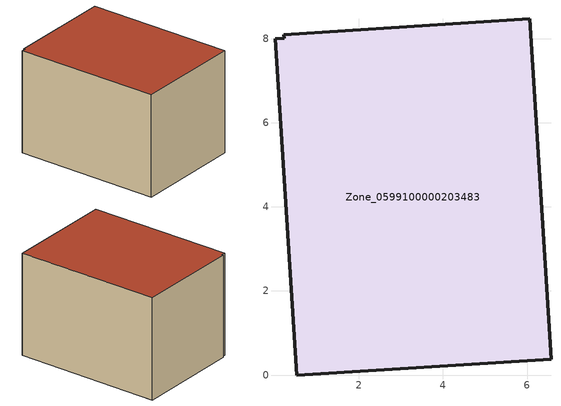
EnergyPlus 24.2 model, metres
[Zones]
Zone_0599100000203483
 floor ground (C_G): 0.01,8 0.23,8.01 0.22,8.1 6.07,8.47 6.57,0.38 0.52,0 z0
 wall outside (C_F): 6.57,0.38 6.07,8.47 0.22,8.1 0.23,8.01 0.01,8 0.52,0 6.57,0.38 z0:5.71
 roof outside (C_R): 0.23,8.01 0.01,8 0.52,0 6.57,0.38 6.07,8.47 0.22,8.1 z5.71
[BUILDING]
Pand.0599100000203483: North Axis=0; Terrain=City; Loads Convergence Tolerance Value=0.04; Temperature Convergence Tolerance Value=0.4; Solar Distribution=FullExterior; Maximum Number of Warmup Days=25; Minimum Number of Warmup Days=1
[Site:Location]
Rotterdam.The.Hague.AP_ZH_NLD Design_Conditions: Latitude=51.96; Longitude=4.45; Time Zone=1; Elevation=-4.5
[SITE:GROUNDTEMPERATURE:BUILDINGSURFACE]
18, 18, 18, 18, 18, 18, 18, 18, 18, 18, 18, 18
[MATERIAL] Thermal Absorptance=0.9; Solar Absorptance=0.7; Visible Absorptance=0.7
Name | Roughness | Thickness | Conductivity | Density | Specific Heat
G.TC.1946-1964 | MediumSmooth | 0.15 | 1 | 540 | 1210
F.TC.1946-1964 | Rough | 0.3 | 0.857143 | 1920 | 840
R.TC.1946-1964 | MediumRough | 0.2 | 0.235294 | 1500 | 1000
[CONSTRUCTION]
C_G: G.TC.1946-1964
C_F: F.TC.1946-1964
C_R: R.TC.1946-1964
[ZONE]
Zone_0599100000203483: Type=1; Multiplier=1; Ceiling Height=Autocalculate; Volume=Autocalculate; Floor Area=autocalculate; Part of Total Floor Area=Yes
[ZONEINFILTRATION:DESIGNFLOWRATE]
Infil_Zone_0599100000203483: Zone or ZoneList or Space or SpaceList=Zone_0599100000203483; Schedule=AlwaysOn; Design Flow Rate Calculation Method=Flow/Area; Flow Rate per Floor Area=0.003; Constant Term Coefficient=1; Temperature Term Coefficient=0; Velocity Term Coefficient=0; Velocity Squared Term Coefficient=0
[HVACTEMPLATE:ZONE:IDEALLOADSAIRSYSTEM]
Zone_0599100000203483: Maximum Heating Supply Air Temperature=50; Minimum Cooling Supply Air Temperature=13; Maximum Heating Supply Air Humidity Ratio=0.0156; Minimum Cooling Supply Air Humidity Ratio=0.0077; Heating Limit=NoLimit; Cooling Limit=NoLimit; Dehumidification Control Type=ConstantSensibleHeatRatio; Cooling Sensible Heat Ratio=0.7; Dehumidification Setpoint=60; Humidification Control Type=None; Humidification Setpoint=30; Outdoor Air Method=None; Outdoor Air Flow Rate per Person=0.00944; Outdoor Air Flow Rate per Zone Floor Area=0; Outdoor Air Flow Rate per Zone=0; Demand Controlled Ventilation Type=None; Outdoor Air Economizer Type=NoEconomizer; Heat Recovery Type=None; Sensible Heat Recovery Effectiveness=0.7; Latent Heat Recovery Effectiveness=0.65
[ZONECONTROL:THERMOSTAT]
ThermostatControl_Zone_0599100000203483: Zone or ZoneList=Zone_0599100000203483; Control Type Schedule=DualSetpointControlType; Control 1=Thermostat_Zone_0599100000203483; Temperature Difference Between Cutout And Setpoint=0
[THERMOSTATSETPOINT:DUALSETPOINT]
Thermostat_Zone_0599100000203483: Heating Setpoint Temperature Schedule=HeatingSetpoint_Zone_0599100000203483; Cooling Setpoint Temperature Schedule=CoolingSetpoint_Zone_0599100000203483
[SCHEDULE:COMPACT]
HeatingSetpoint_Zone_0599100000203483: Through: 12/31, For: AllDays, Until: 24:00, 21
CoolingSetpoint_Zone_0599100000203483: Through: 12/31, For: AllDays, Until: 24:00, 24
DualSetpointControlType: Through: 12/31, For: AllDays, Until: 24:00, 4
AlwaysOn: Through: 12/31, For: AllDays, Until: 24:00, 1
